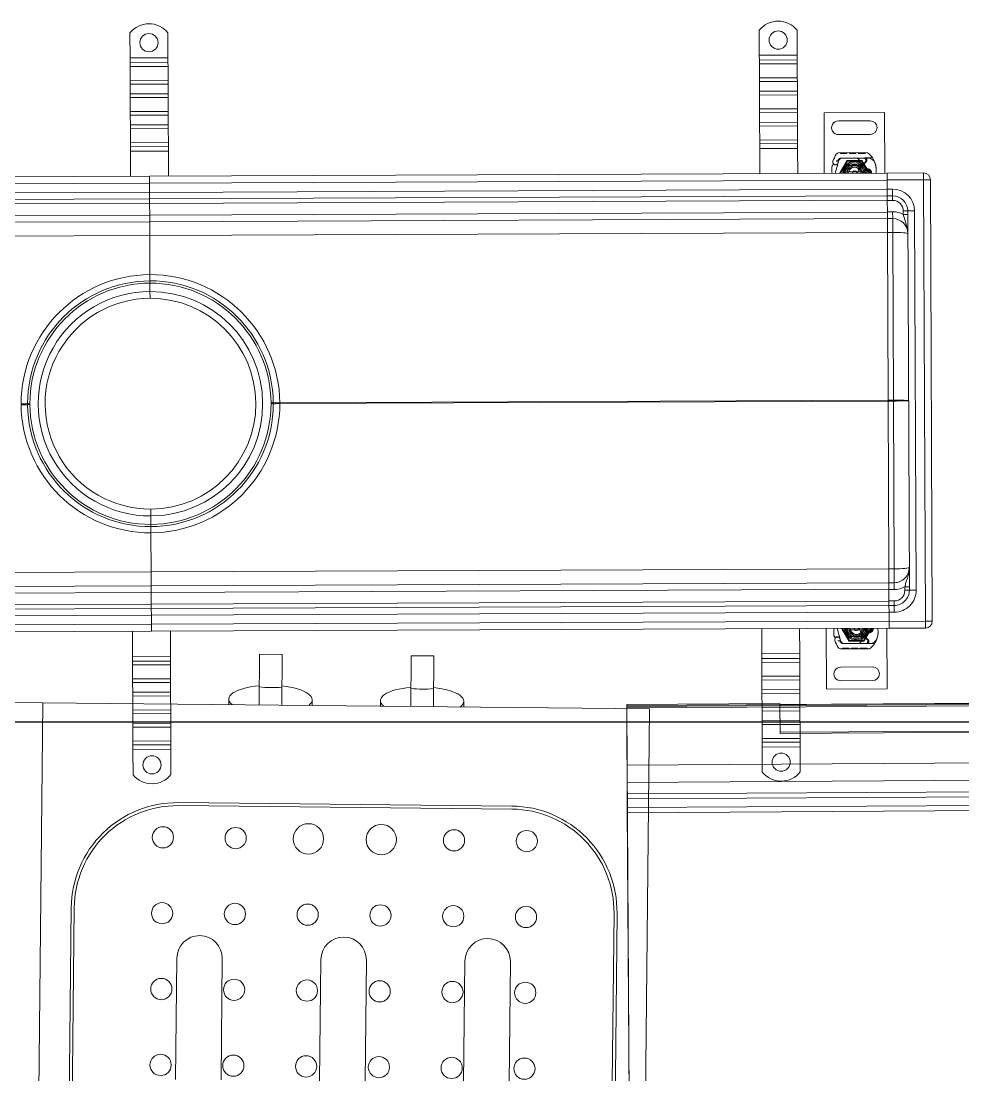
# Model space of a CAD drawing. Header units: millimetres. Extents: x -34838 to 729576, y -214038 to 121482.
# Drawn here: x 608008 to 608629, y -47524 to -46829 of the extents above; entities that cross this region are included whole.
import ezdxf

# ---------------------------------------------------------------- set-up
doc = ezdxf.new("R2010")
doc.units = ezdxf.units.MM
doc.header["$MEASUREMENT"] = 0
doc.layers.add('OBORUD-Plosk', color=1, linetype='Continuous')
for name, color, linetype, lineweight in [('Obrys', 7, 'Continuous', 18), ('S-Prof__Обладнання__Обладнання для водопостачання та каналізації', 130, 'Continuous', 5), ('облад.Ел+Сант', 20, 'Continuous', 9)]:
    doc.layers.add(name, color=color, linetype=linetype, lineweight=lineweight)

# ---------------------------------------------------------------- blocks, each defined once
blk = doc.blocks.new('0N1CP1EH')
at = {"layer": 'облад.Ел+Сант', "linetype": 'Continuous'}
for p, q in [((119443.434, 213763.53), (119443.434, 213771.53)), ((119446.434, 213763.53), (119446.434, 213771.53)), ((119452.934, 213763.53), (119452.934, 213771.53)), ((119455.934, 213763.53), (119455.934, 213771.53)), ((119462.434, 213763.53), (119462.434, 213771.53)), ((119465.434, 213763.53), (119465.434, 213771.53))]:
    blk.add_line(p, q, dxfattribs=at)
for points in [[(119474.434, 213746.784), (119474.434, 213838.784), (119434.434, 213838.784), (119434.434, 213746.784), (119474.434, 213746.784)], [(119446.684, 213746.784), (119446.684, 213746.416)], [(119448.684, 213743.438), (119450.184, 213743.438), (119450.184, 213746.784)], [(119448.684, 213743.438), (119448.684, 213746.784)], [(119452.184, 213746.784), (119452.184, 213746.416)], [(119456.684, 213746.784), (119456.684, 213746.416)], [(119460.184, 213743.438), (119458.684, 213743.438), (119458.684, 213746.784)], [(119460.184, 213743.438), (119460.184, 213746.784)], [(119462.184, 213746.784), (119462.184, 213746.416)]]:
    blk.add_lwpolyline(points, dxfattribs=at)
for points in [[(119443.434, 213827.28), (119465.434, 213827.28, -0.414214), (119472.434, 213820.28), (119472.434, 213760.28, -0.414214), (119465.434, 213753.28), (119443.434, 213753.28, -0.414214), (119436.434, 213760.28), (119436.434, 213820.28, -0.414214), (119443.434, 213827.28)], [(119465.184, 213773.28), (119472.234, 213773.28), (119472.234, 213760.28, -0.414214), (119465.434, 213753.48), (119443.434, 213753.48, -0.414214), (119436.634, 213760.28), (119436.634, 213773.28), (119443.684, 213773.28)]]:
    blk.add_lwpolyline(points, format="xyb", dxfattribs=at)
for centre, radius in [((119442.434, 213770.58), 0.7), ((119447.234, 213770.58), 0.7), ((119452.034, 213770.58), 0.7), ((119456.834, 213770.58), 0.7), ((119461.634, 213770.58), 0.7), ((119466.434, 213770.58), 0.7), ((119442.434, 213765.58), 0.7), ((119447.234, 213765.58), 0.7), ((119452.034, 213765.58), 0.7), ((119456.834, 213765.58), 0.7), ((119461.634, 213765.58), 0.7), ((119466.434, 213765.58), 0.7), ((119442.434, 213760.58), 0.7), ((119447.234, 213760.58), 0.7), ((119452.034, 213760.58), 0.7), ((119456.834, 213760.58), 0.7), ((119461.634, 213760.58), 0.7), ((119466.434, 213760.58), 0.7), ((119442.434, 213755.58), 0.7), ((119447.234, 213755.58), 0.7), ((119452.034, 213755.58), 1), ((119456.834, 213755.58), 1), ((119461.634, 213755.58), 0.7), ((119466.434, 213755.58), 0.7)]:
    blk.add_circle(centre, radius, dxfattribs=at)
for centre, radius, start, end in [((119444.934, 213763.53), 1.5, 180, 0), ((119454.434, 213763.53), 1.5, 180, 0), ((119463.934, 213763.53), 1.5, 180, 0), ((119449.434, 213738.869), 6.768, 83.63777, 96.36223), ((119459.434, 213738.869), 6.768, 83.63777, 96.36223)]:
    blk.add_arc(centre, radius, start, end, dxfattribs=at)
for start_param, end_param in [(9.018312, 10.719348), (4.988616, 6.689651)]:
    blk.add_ellipse((119449.434, 213746.416), major_axis=(2.75, 0), ratio=0.338182, start_param=start_param, end_param=end_param, dxfattribs=at)
at = {"layer": 'облад.Ел+Сант', "linetype": 'Continuous', "extrusion": (0, 0, -1)}
for start_param, end_param in [(4.988616, 6.689651), (9.018312, 10.719348)]:
    blk.add_ellipse((119459.434, 213746.416), major_axis=(-2.75, 0), ratio=0.338182, start_param=start_param, end_param=end_param, dxfattribs=at)
blk = doc.blocks.new('A$C00906D56')
at = {"layer": 'OBORUD-Plosk', "color": 0, "linetype": 'Continuous', "lineweight": 0, "extrusion": (1.77538e-18, 0.017452, 0.999848)}
for p, q in [((-157.47, 380.51), (-153.35, 1209.23)), ((-153.72, 1140.36), (-157.81, 316.51)), ((-157.47, 383.84), (-157.81, 315.6)), ((-157.47, 380.51), (-157.47, 383.84)), ((-157.47, 383.84), (622.62, 379.97)), ((622.6, 376.63), (-157.47, 380.51)), ((-157.62, 354.19), (-157.52, 374.98)), ((-157.52, 374.98), (232.53, 373.04)), ((-157.52, 374.98), (-157.52, 371.73)), ((-157.52, 371.73), (-157.8, 314.17)), ((-157.52, 371.73), (232.53, 369.79)), ((-157.8, 315.6), (-157.57, 364.36)), ((-157.57, 364.36), (-157.62, 353.61)), ((-157.57, 364.36), (232.48, 362.42)), ((-157.62, 353.2), (232.42, 351.26)), ((-59.22, 332.92), (-59.32, 314.4)), ((-59.22, 332.21), (-59.31, 314.4)), ((-59.22, 332.21), (-59.22, 332.92)), ((-59.22, 332.92), (133.85, 331.96)), ((133.85, 331.25), (-59.22, 332.21)), ((622.28, 312.64), (-157.81, 316.51)), ((-157.81, 316.51), (-157.81, 315.6)), ((-157.81, 315.6), (200.54, 313.81)), ((-157.8, 314.99), (-157.8, 315.6)), ((-157.8, 314.99), (203.28, 313.19)), ((-157.8, 314.17), (-157.8, 314.99)), ((-157.8, 314.17), (-59.32, 313.68)), ((-59.32, 313.68), (-59.32, 314.4)), ((-59.31, 314.4), (-59.32, 313.68)), ((-59.32, 314.4), (133.76, 313.44))]:
    blk.add_line(p, q, dxfattribs=at)
at = {"layer": 'OBORUD-Plosk', "color": 0, "linetype": 'Continuous', "lineweight": 0, "extrusion": (5.25214e-13, -2.57223e-15, -1)}
blk.add_ellipse((-157.62, 354.17), major_axis=(-0.005, -0.975), ratio=0.000087, start_param=-0.953808, end_param=1.586931, dxfattribs=at)
blk = doc.blocks.new('AUDIT_I_200716151807-1040')
at = {"layer": 'Obrys'}
for centre, radius, start, end in [((1647.25, -11377.4), 5, 157.94453, 163.11626), ((1656.08, -11382.35), 5.55, 87.70756, 90), ((1656.08, -11382.35), 5.05, 87.70756, 90), ((1666.67, -11374.15), 0.3, 340.06862, 24.29106), ((1668.05, -11375.64), 1, 198.73021, 231.39879), ((2573.59, -11375.64), 1, 308.60121, 341.26979), ((2574.96, -11374.15), 0.3, 155.70894, 199.93138), ((2585.55, -11382.35), 5.55, 90, 92.29244), ((2585.55, -11382.35), 5.05, 90, 92.29244), ((2594.38, -11377.4), 5, 16.88374, 22.05547), ((1646.92, -11380.6), 0.5, 90, 118.95502), ((1648.85, -11380.6), 0.5, 61.04498, 90), ((2592.78, -11380.6), 0.5, 90, 118.95502), ((2594.71, -11380.6), 0.5, 61.04498, 90), ((1647.25, -11687.3), 5, 196.88374, 202.05547), ((1646.92, -11684.1), 0.5, 241.04498, 270), ((1648.85, -11684.1), 0.5, 270, 298.95502), ((1656.08, -11682.35), 5.05, 270, 272.29244), ((1656.08, -11682.35), 5.55, 270, 272.29244), ((1666.67, -11690.54), 0.3, 335.70894, 19.93138), ((1668.05, -11689.05), 1, 128.60121, 161.26979), ((2573.59, -11689.05), 1, 18.73021, 51.39879), ((2574.96, -11690.54), 0.3, 160.06862, 204.29106), ((2585.55, -11682.35), 5.55, 267.70756, 270), ((2585.55, -11682.35), 5.05, 267.70756, 270), ((2592.78, -11684.1), 0.5, 241.04498, 270), ((2594.71, -11684.1), 0.5, 270, 298.95502), ((2594.38, -11687.3), 5, 337.94453, 343.11626)]:
    blk.add_arc(centre, radius, start, end, dxfattribs=at)
for centre, major_axis, ratio, start_param, end_param in [((1658.88, -11382.05), (-2.76, 2.81), 0.948675, 4.712185, 4.722398), ((1660.93, -11378.66), (0.68, 1.13), 0.865496, 4.64047, 5.024928), ((1631.08, -11532.35), (10, 0), 0.026147, 1.570796, 3.141593), ((1631.08, -11532.35), (-10, 0), 0.026147, 0, 1.570796), ((2035.59, -11531.69), (4.5, -0.03), 0.08689, 4.747797, 6.283185), ((2035.59, -11533), (4.5, 0.03), 0.08689, 0, 1.535389), ((2206.58, -11531.69), (-4.5, -0.03), 0.08689, 0, 1.535389), ((2206.58, -11533), (-4.5, 0.03), 0.08689, 4.747797, 6.283185), ((2611.08, -11532.35), (-10, 0), 0.026147, 3.141593, 4.712389), ((2611.08, -11532.35), (-10, 0), 0.026147, 1.570796, 3.141593), ((2580.7, -11686.03), (0.68, 1.13), 0.865496, 1.498877, 1.883336), ((2582.75, -11682.64), (-2.76, 2.81), 0.948675, 1.570592, 1.580806)]:
    blk.add_ellipse(centre, major_axis=major_axis, ratio=ratio, start_param=start_param, end_param=end_param, dxfattribs=at)
at = {"layer": 'Obrys', "extrusion": (0, 0, -1)}
for centre, major_axis, ratio, start_param, end_param in [((2580.7, -11378.66), (-0.68, 1.13), 0.865496, 4.64047, 5.024928), ((2582.75, -11382.05), (2.76, 2.81), 0.948675, 4.712185, 4.722398), ((1658.88, -11682.64), (2.76, 2.81), 0.948675, 1.570592, 1.580806), ((1660.93, -11686.03), (-0.68, 1.13), 0.865496, 1.498877, 1.883336)]:
    blk.add_ellipse(centre, major_axis=major_axis, ratio=ratio, start_param=start_param, end_param=end_param, dxfattribs=at)
blk = doc.blocks.new('Трап широкий')
for p, q in [((-11.14, 244.55), (-11.24, 228.07)), ((13.86, 244.41), (13.76, 227.93)), ((403.85, 242.25), (403.76, 225.76)), ((428.85, 242.11), (428.76, 225.63)), ((-11.32, 213.22), (-11.27, 222.41)), ((-11.25, 224.88), (-11.27, 222.41)), ((13.73, 222.27), (-11.27, 222.41)), ((-11.24, 228.07), (-11.25, 224.88)), ((13.75, 224.75), (-11.25, 224.88)), ((13.76, 227.93), (-11.24, 228.07)), ((13.75, 224.75), (13.73, 222.27)), ((13.76, 227.93), (13.75, 224.75)), ((403.74, 222.58), (403.73, 220.11)), ((403.76, 225.76), (403.74, 222.58)), ((428.74, 222.44), (403.74, 222.58)), ((428.76, 225.63), (403.76, 225.76)), ((428.74, 222.44), (428.73, 219.97)), ((428.76, 225.63), (428.74, 222.44)), ((13.68, 213.08), (13.73, 222.27)), ((403.68, 210.92), (403.73, 220.11)), ((428.73, 219.97), (403.73, 220.11)), ((428.68, 210.78), (428.73, 219.97)), ((-11.33, 210.74), (-11.37, 204.38)), ((-11.32, 213.22), (-11.33, 210.74)), ((13.67, 210.6), (-11.33, 210.74)), ((13.68, 213.08), (-11.32, 213.22)), ((13.67, 210.6), (13.63, 204.24)), ((13.68, 213.08), (13.67, 210.6)), ((403.66, 208.44), (403.63, 202.08)), ((403.68, 210.92), (403.66, 208.44)), ((428.66, 208.3), (403.66, 208.44)), ((428.68, 210.78), (403.68, 210.92)), ((428.68, 210.78), (428.66, 208.3)), ((-11.43, 192.71), (-11.38, 201.9)), ((-11.37, 204.38), (-11.38, 201.9)), ((13.62, 201.76), (-11.38, 201.9)), ((13.63, 204.24), (-11.37, 204.38)), ((13.57, 192.57), (13.62, 201.76)), ((13.63, 204.24), (13.62, 201.76)), ((403.63, 202.08), (403.61, 199.6)), ((428.63, 201.94), (403.63, 202.08)), ((428.63, 201.94), (428.61, 199.46)), ((428.66, 208.3), (428.63, 201.94)), ((403.56, 190.41), (403.61, 199.6)), ((428.61, 199.46), (403.61, 199.6)), ((428.56, 190.27), (428.61, 199.46)), ((-11.45, 190.24), (-11.48, 183.87)), ((-11.43, 192.71), (-11.45, 190.24)), ((13.55, 190.1), (-11.45, 190.24)), ((13.57, 192.57), (-11.43, 192.71)), ((13.55, 190.1), (13.52, 183.73)), ((13.57, 192.57), (13.55, 190.1)), ((403.55, 187.94), (403.51, 181.57)), ((403.56, 190.41), (403.55, 187.94)), ((428.55, 187.8), (403.55, 187.94)), ((428.56, 190.27), (403.56, 190.41)), ((428.55, 187.8), (428.51, 181.43)), ((428.56, 190.27), (428.55, 187.8)), ((-11.55, 172.21), (-11.49, 181.4)), ((-11.48, 183.87), (-11.49, 181.4)), ((13.51, 181.26), (-11.49, 181.4)), ((13.52, 183.73), (-11.48, 183.87)), ((13.45, 172.07), (13.51, 181.26)), ((13.52, 183.73), (13.51, 181.26)), ((403.51, 181.57), (403.5, 179.1)), ((428.51, 181.43), (403.51, 181.57)), ((428.51, 181.43), (428.5, 178.96)), ((445.82, 147.53), (446.05, 187.53)), ((446.05, 187.53), (486.05, 187.31)), ((476.52, 181.86), (455.52, 181.98)), ((486.05, 187.31), (485.82, 147.31)), ((403.45, 169.9), (403.5, 179.1)), ((428.5, 178.96), (403.5, 179.1)), ((428.45, 169.77), (428.5, 178.96)), ((-11.56, 169.73), (-11.58, 166.55)), ((-11.55, 172.21), (-11.56, 169.73)), ((13.44, 169.59), (-11.56, 169.73)), ((13.45, 172.07), (-11.55, 172.21)), ((13.44, 169.59), (13.42, 166.41)), ((13.45, 172.07), (13.44, 169.59)), ((403.43, 167.43), (403.42, 164.25)), ((403.45, 169.9), (403.43, 167.43)), ((428.43, 167.29), (403.43, 167.43)), ((428.45, 169.77), (403.45, 169.9)), ((428.43, 167.29), (428.42, 164.11)), ((428.45, 169.77), (428.43, 167.29)), ((455.47, 172.98), (476.47, 172.86)), ((-11.58, 166.55), (-11.67, 150.07)), ((13.42, 166.41), (-11.58, 166.55)), ((13.42, 166.41), (13.33, 149.93)), ((403.42, 164.25), (403.33, 147.77)), ((428.42, 164.11), (403.42, 164.25)), ((428.42, 164.11), (428.33, 147.63)), ((455.57, 160.97), (473.8, 160.92)), ((456.6, 160.97), (456.6, 160.47)), ((456.6, 160.97), (456.6, 160.47)), ((458.72, 160.47), (456.6, 160.47)), ((457.5, 160.97), (457.5, 160.47)), ((457.5, 160.97), (457.5, 160.47)), ((457.56, 160.97), (457.56, 160.47)), ((457.8, 160.97), (457.8, 160.47)), ((458.72, 160.97), (458.72, 160.47)), ((460.85, 160.46), (458.72, 160.47)), ((459.65, 160.96), (459.65, 160.46)), ((459.88, 160.96), (459.88, 160.46)), ((459.95, 160.96), (459.94, 160.46)), ((459.95, 160.96), (459.94, 160.46)), ((460.85, 160.96), (460.85, 160.46)), ((460.85, 160.96), (460.85, 160.46)), ((462.63, 160.95), (462.63, 160.45)), ((466.67, 160.44), (462.63, 160.45)), ((463.53, 160.95), (463.53, 160.45)), ((465.94, 160.95), (465.94, 160.45)), ((465.98, 160.95), (465.98, 160.45)), ((466.67, 160.94), (466.67, 160.44)), ((466.67, 160.44), (466.72, 160.44)), ((466.72, 160.94), (466.72, 160.44)), ((468.36, 160.94), (468.36, 160.44)), ((472.86, 160.43), (468.36, 160.44)), ((469.26, 160.94), (469.26, 160.44)), ((471.96, 160.93), (471.96, 160.43)), ((472.87, 160.93), (472.86, 160.43)), ((453.08, 147.49), (454.76, 153.63)), ((454.85, 153.87), (455, 154.32)), ((455.61, 156.07), (455, 154.32)), ((455.01, 155.8), (455.21, 156.25)), ((456.57, 147.47), (461.24, 155.46)), ((466.55, 157.44), (457.02, 157.47)), ((457.04, 157.42), (466.58, 157.37)), ((461.24, 155.46), (470.49, 155.4)), ((461.26, 152.82), (465.63, 152.97)), ((465.86, 152.97), (468.42, 152.96)), ((472.55, 157.43), (466.55, 157.44)), ((466.58, 157.37), (467.24, 157.36)), ((467.24, 157.36), (472.08, 157.33)), ((468.42, 152.96), (468.49, 152.95)), ((468.93, 152.45), (469.49, 152.95)), ((469.2, 150.48), (473.61, 154.86)), ((470.49, 155.4), (475.07, 147.37)), ((473.04, 154.99), (470.76, 152.74)), ((472.08, 157.33), (474.72, 157.32)), ((477.77, 157.41), (472.55, 157.43)), ((-485.69, 148.04), (0.81, 145.34)), ((0.83, 150), (-485.66, 152.7)), ((0.81, 145.34), (0.83, 150)), ((0.83, 150), (0.81, 145.34)), ((487.32, 147.3), (0.83, 150)), ((465.65, 152.47), (461.28, 152.32)), ((469.7, 148.4), (461.96, 148.44)), ((468.42, 152.46), (465.85, 152.47)), ((468.42, 152.46), (468.45, 152.45)), ((469.52, 152.45), (468.93, 152.45)), ((470.05, 152.45), (469.52, 152.45)), ((473.07, 149.63), (475.01, 149.62)), ((475, 149.12), (473.07, 149.13)), ((487.3, 142.8), (487.32, 147.3)), ((511.32, 147.17), (487.32, 147.3)), ((511.32, 147.17), (511.3, 142.67)), ((0.77, 139.34), (-485.72, 142.04)), ((0.75, 135), (0.77, 139.34)), ((0.77, 139.34), (0.75, 135)), ((0.81, 145.34), (0.77, 139.34)), ((0.77, 139.34), (0.81, 145.34)), ((487.27, 136.64), (0.77, 139.34)), ((0.81, 145.34), (487.3, 142.64)), ((487.27, 136.8), (487.3, 142.8)), ((487.3, 142.8), (511.3, 142.67)), ((509.69, -148.33), (511.3, 142.67)), ((515.8, 142.64), (511.3, 142.67)), ((515.8, 142.64), (514.19, -148.35)), ((-485.76, 134.8), (0.73, 132.1)), ((-485.74, 137.7), (0.75, 135)), ((0.73, 132.1), (0.69, 124.34)), ((0.69, 124.34), (0.73, 132.1)), ((0.75, 135), (0.73, 132.1)), ((0.73, 132.1), (0.75, 135)), ((0.73, 132.1), (487.23, 129.41)), ((0.75, 135), (487.24, 132.3)), ((487.24, 132.3), (487.22, 129.3)), ((487.27, 136.8), (487.24, 132.3)), ((490.74, 132.28), (487.24, 132.3)), ((487.27, 136.8), (490.77, 136.78)), ((490.74, 132.28), (490.72, 129.28)), ((490.77, 136.78), (490.74, 132.28)), ((0.69, 124.34), (-485.8, 127.04)), ((487.18, 121.8), (487.22, 129.3)), ((487.22, 129.3), (490.72, 129.28)), ((-485.83, 122.7), (0.67, 120)), ((0.67, 120), (0.61, 110.87)), ((0.61, 110.87), (0.67, 120)), ((0.67, 120), (0.69, 124.34)), ((0.69, 124.34), (0.67, 120)), ((0.67, 120), (487.16, 117.3)), ((487.18, 121.64), (0.69, 124.34)), ((487.16, 117.3), (487.18, 121.8)), ((490.68, 121.78), (487.18, 121.8)), ((490.66, 117.28), (490.68, 121.78)), ((497.69, 122.24), (497.67, 119.94)), ((500.67, 119.92), (497.67, 119.94)), ((500.69, 122.23), (497.69, 122.24)), ((499.3, -127.77), (500.69, 122.23)), ((505.19, 122.2), (500.69, 122.23)), ((505.19, 122.2), (503.8, -127.8)), ((-485.88, 113.57), (0.61, 110.87)), ((487.14, 113.65), (487.11, 108.17)), ((487.16, 117.3), (490.66, 117.28)), ((490.66, 117.28), (490.61, 108.15)), ((0.61, 110.87), (0.47, 85.11)), ((0.47, 85.11), (0.61, 110.87)), ((0.61, 110.87), (487.11, 108.17)), ((486.49, -2.44), (487.11, 108.17)), ((487.11, 108.17), (490.61, 108.15)), ((490.61, 108.15), (489.99, -2.46)), ((0.44, 79.5), (0.41, 74)), ((0.41, 74), (0.44, 79.5)), ((0.45, 81), (0.44, 79.5)), ((0.44, 79.5), (0.45, 81)), ((0.39, 69.5), (0.41, 74)), ((0.41, 74), (0.39, 69.5)), ((-79.5, 0.67), (-81, 0.68)), ((-79.5, 0.21), (-81, 0.22)), ((79.5, -0.21), (81, -0.22)), ((79.5, -0.67), (81, -0.68)), ((486.49, -2.44), (85.34, -0.21)), ((85.34, -0.73), (486.49, -2.96)), ((486.49, -2.96), (485.88, -113.57)), ((486.49, -2.96), (486.49, -2.44)), ((486.49, -2.44), (489.99, -2.46)), ((489.99, -2.98), (486.49, -2.96)), ((489.38, -113.59), (489.99, -2.98)), ((489.99, -2.46), (489.99, -2.98)), ((-0.41, -74), (-0.44, -79.5)), ((-0.44, -79.5), (-0.41, -74)), ((-0.41, -74), (-0.39, -69.5)), ((-0.39, -69.5), (-0.41, -74)), ((-0.44, -79.5), (-0.45, -81)), ((-0.45, -81), (-0.44, -79.5)), ((-0.47, -85.11), (-0.61, -110.87)), ((-0.61, -110.87), (-0.47, -85.11)), ((-0.61, -110.87), (-487.11, -108.17)), ((-0.61, -110.87), (-0.67, -120)), ((-0.67, -120), (-0.61, -110.87)), ((485.88, -113.57), (-0.61, -110.87)), ((-0.67, -120), (-487.16, -117.3)), ((485.85, -119.04), (485.88, -113.57)), ((485.88, -113.57), (489.38, -113.59)), ((489.33, -122.72), (489.38, -113.59)), ((-487.18, -121.64), (-0.69, -124.34)), ((-0.69, -124.34), (-0.73, -132.1)), ((-0.73, -132.1), (-0.69, -124.34)), ((-0.69, -124.34), (-0.67, -120)), ((-0.67, -120), (-0.69, -124.34)), ((-0.69, -124.34), (485.8, -127.04)), ((485.83, -122.7), (-0.67, -120)), ((485.83, -122.7), (485.8, -127.2)), ((485.83, -122.7), (489.33, -122.72)), ((489.33, -122.72), (489.3, -127.22)), ((-0.73, -132.1), (-487.23, -129.41)), ((485.8, -127.2), (485.76, -134.7)), ((489.3, -127.22), (485.8, -127.2)), ((496.3, -127.75), (496.31, -125.45)), ((499.3, -127.77), (496.3, -127.75)), ((499.31, -125.47), (496.31, -125.45)), ((499.3, -127.77), (503.8, -127.8)), ((-487.27, -136.64), (-0.77, -139.34)), ((-0.75, -135), (-487.24, -132.3)), ((-0.77, -139.34), (-0.75, -135)), ((-0.75, -135), (-0.77, -139.34)), ((-0.73, -132.1), (-0.75, -135)), ((-0.75, -135), (-0.73, -132.1)), ((485.74, -137.7), (-0.75, -135)), ((485.76, -134.8), (-0.73, -132.1)), ((485.74, -137.7), (485.72, -142.2)), ((485.74, -137.7), (485.76, -134.7)), ((485.74, -137.7), (489.24, -137.71)), ((485.76, -134.7), (489.26, -134.71)), ((489.24, -137.71), (489.22, -142.21)), ((489.24, -137.71), (489.26, -134.71)), ((-0.81, -145.34), (-487.3, -142.64)), ((-0.83, -150), (-0.81, -145.34)), ((-0.81, -145.34), (-0.83, -150)), ((-0.77, -139.34), (-0.81, -145.34)), ((-0.81, -145.34), (-0.77, -139.34)), ((485.69, -148.04), (-0.81, -145.34)), ((-0.77, -139.34), (485.72, -142.04)), ((485.72, -142.2), (485.69, -148.2)), ((489.22, -142.21), (485.72, -142.2)), ((-487.32, -147.3), (-0.83, -150)), ((-13.42, -166.41), (-13.33, -149.93)), ((-0.83, -150), (485.66, -152.7)), ((11.58, -166.55), (11.67, -150.07)), ((401.57, -168.71), (401.66, -152.23)), ((426.57, -168.85), (426.66, -152.37)), ((444.16, -152.47), (443.94, -192.46)), ((451.42, -152.51), (453.03, -158.66)), ((454.91, -152.52), (459.49, -160.56)), ((468.74, -160.61), (473.41, -152.63)), ((483.94, -192.69), (484.16, -152.69)), ((485.66, -152.7), (485.69, -148.2)), ((485.66, -152.7), (509.66, -152.83)), ((509.69, -148.33), (485.69, -148.2)), ((509.69, -148.33), (509.66, -152.83)), ((509.69, -148.33), (514.19, -148.35)), ((453.11, -158.9), (453.26, -159.36)), ((453.85, -161.11), (453.26, -159.36)), ((459.54, -157.92), (463.91, -158.12)), ((463.93, -157.62), (459.56, -157.42)), ((468.03, -153.6), (460.28, -153.55)), ((466.7, -157.64), (464.13, -157.63)), ((464.13, -158.13), (466.7, -158.14)), ((466.7, -157.64), (466.73, -157.64)), ((466.7, -158.14), (466.76, -158.14)), ((467.8, -157.65), (467.21, -157.64)), ((467.21, -157.64), (467.77, -158.14)), ((467.5, -155.68), (471.86, -160.11)), ((468.34, -157.65), (467.8, -157.65)), ((471.29, -160.22), (469.04, -157.95)), ((473.32, -154.38), (471.38, -154.37)), ((471.38, -154.87), (473.32, -154.88)), ((-13.44, -169.59), (-13.42, -166.41)), ((-13.42, -166.41), (11.58, -166.55)), ((11.56, -169.73), (11.58, -166.55)), ((453.25, -160.84), (453.45, -161.29)), ((453.76, -166.02), (471.98, -166.17)), ((454.78, -166.02), (454.79, -165.52)), ((454.78, -166.02), (454.79, -165.52)), ((456.92, -165.54), (454.79, -165.52)), ((464.78, -162.61), (455.24, -162.53)), ((455.27, -162.48), (464.81, -162.53)), ((455.69, -166.03), (455.69, -165.53)), ((455.69, -166.03), (455.69, -165.53)), ((455.75, -166.03), (455.76, -165.53)), ((455.99, -166.03), (455.99, -165.53)), ((456.91, -166.04), (456.92, -165.54)), ((459.04, -165.56), (456.92, -165.54)), ((457.83, -166.05), (457.84, -165.55)), ((458.07, -166.05), (458.07, -165.55)), ((458.13, -166.05), (458.14, -165.55)), ((458.13, -166.05), (458.14, -165.55)), ((459.04, -166.06), (459.04, -165.56)), ((459.04, -166.06), (459.04, -165.56)), ((459.49, -160.56), (468.74, -160.61)), ((464.86, -165.61), (460.82, -165.58)), ((460.82, -166.08), (460.82, -165.58)), ((461.72, -166.08), (461.73, -165.58)), ((464.13, -166.1), (464.13, -165.6)), ((464.17, -166.1), (464.17, -165.6)), ((470.78, -162.66), (464.78, -162.61)), ((464.81, -162.53), (465.47, -162.53)), ((464.85, -166.11), (464.86, -165.61)), ((464.86, -165.61), (464.91, -165.61)), ((464.91, -166.11), (464.91, -165.61)), ((465.47, -162.53), (470.31, -162.56)), ((471.06, -165.66), (466.55, -165.62)), ((466.55, -166.12), (466.55, -165.62)), ((467.45, -166.13), (467.46, -165.63)), ((470.15, -166.15), (470.15, -165.65)), ((470.31, -162.56), (472.94, -162.57)), ((475.99, -162.7), (470.78, -162.66)), ((471.05, -166.16), (471.06, -165.66)), ((-13.45, -172.07), (-13.51, -181.26)), ((-13.45, -172.07), (-13.44, -169.59)), ((-13.45, -172.07), (11.55, -172.21)), ((-13.44, -169.59), (11.56, -169.73)), ((11.55, -172.21), (11.49, -181.4)), ((11.55, -172.21), (11.56, -169.73)), ((401.54, -174.37), (401.55, -171.89)), ((401.55, -171.89), (401.57, -168.71)), ((401.55, -171.89), (426.55, -172.03)), ((401.57, -168.71), (426.57, -168.85)), ((426.54, -174.51), (426.55, -172.03)), ((426.55, -172.03), (426.57, -168.85)), ((401.54, -174.37), (401.49, -183.56)), ((401.54, -174.37), (426.54, -174.51)), ((426.54, -174.51), (426.49, -183.7)), ((453.52, -178.02), (474.52, -178.13)), ((-13.55, -190.1), (-13.52, -183.73)), ((-13.52, -183.73), (-13.51, -181.26)), ((-13.52, -183.73), (11.48, -183.87)), ((-13.51, -181.26), (11.49, -181.4)), ((11.45, -190.24), (11.48, -183.87)), ((11.48, -183.87), (11.49, -181.4)), ((401.44, -192.4), (401.47, -186.03)), ((401.47, -186.03), (401.49, -183.56)), ((401.47, -186.03), (426.47, -186.17)), ((401.49, -183.56), (426.49, -183.7)), ((426.44, -192.54), (426.47, -186.17)), ((426.47, -186.17), (426.49, -183.7)), ((474.47, -187.13), (453.47, -187.02)), ((-13.57, -192.57), (-13.62, -201.76)), ((-13.57, -192.57), (-13.55, -190.1)), ((-13.57, -192.57), (11.43, -192.71)), ((-13.55, -190.1), (11.45, -190.24)), ((11.43, -192.71), (11.38, -201.9)), ((11.43, -192.71), (11.45, -190.24)), ((401.43, -194.87), (401.44, -192.4)), ((401.44, -192.4), (426.44, -192.54)), ((426.43, -195.01), (426.44, -192.54)), ((443.94, -192.46), (483.94, -192.69)), ((401.43, -194.87), (401.37, -204.07)), ((401.43, -194.87), (426.43, -195.01)), ((426.43, -195.01), (426.37, -204.2)), ((-13.67, -210.6), (-13.63, -204.24)), ((-13.63, -204.24), (-13.62, -201.76)), ((-13.63, -204.24), (11.37, -204.38)), ((-13.62, -201.76), (11.38, -201.9)), ((11.33, -210.74), (11.37, -204.38)), ((11.37, -204.38), (11.38, -201.9)), ((401.33, -212.9), (401.36, -206.54)), ((401.36, -206.54), (401.37, -204.07)), ((401.36, -206.54), (426.36, -206.68)), ((401.37, -204.07), (426.37, -204.2)), ((426.33, -213.04), (426.36, -206.68)), ((426.36, -206.68), (426.37, -204.2)), ((-13.68, -213.08), (-13.73, -222.27)), ((-13.68, -213.08), (-13.67, -210.6)), ((-13.68, -213.08), (11.32, -213.22)), ((-13.67, -210.6), (11.33, -210.74)), ((11.32, -213.22), (11.27, -222.41)), ((11.32, -213.22), (11.33, -210.74)), ((401.31, -215.38), (401.33, -212.9)), ((401.33, -212.9), (426.33, -213.04)), ((426.31, -215.52), (426.33, -213.04)), ((-13.75, -224.75), (-13.73, -222.27)), ((-13.73, -222.27), (11.27, -222.41)), ((401.31, -215.38), (401.26, -224.57)), ((401.31, -215.38), (426.31, -215.52)), ((426.31, -215.52), (426.26, -224.71)), ((-13.86, -244.41), (-13.76, -227.93)), ((-13.76, -227.93), (-13.75, -224.75)), ((-13.76, -227.93), (11.24, -228.07)), ((-13.75, -224.75), (11.25, -224.88)), ((11.14, -244.55), (11.24, -228.07)), ((11.24, -228.07), (11.25, -224.88)), ((11.25, -224.88), (11.27, -222.41)), ((401.23, -230.23), (401.25, -227.05)), ((401.25, -227.05), (401.26, -224.57)), ((401.25, -227.05), (426.25, -227.18)), ((401.26, -224.57), (426.26, -224.71)), ((426.23, -230.37), (426.25, -227.18)), ((426.25, -227.18), (426.26, -224.71)), ((401.14, -246.72), (401.23, -230.23)), ((401.23, -230.23), (426.23, -230.37)), ((426.14, -246.85), (426.23, -230.37))]:
    blk.add_line(p, q)
for centre, major_axis, ratio, start_param, end_param in [((1.3, 234.5), (11.33, -11.3), 1, 1.452358, 3.24569), ((1.32, 238), (4.25, -4.24), 1, 3.919820396809793, 10.20300570398938), ((416.29, 232.2), (11.3, 11.33), 1, -0.118438, 1.674894), ((416.31, 235.7), (4.25, -4.24), 1, 3.919820396809793, 10.20300570398938), ((455.49, 177.48), (3.19, -3.18), 1, 2.349024, 5.490617), ((476.49, 177.36), (3.19, -3.18), 1, 5.490617, 8.632209), ((474.02, 147.37), (16.86, -16.8), 1, 3.364274, 3.578007), ((455.57, 158.97), (1.42, -1.41), 1, 2.351862, 3.364274), ((473.79, 158.92), (1.41, 1.42), 1, 0.082065, 0.781066), ((466.05, 149.76), (9.92, -9.88), 1, 1.105193, 1.652861), ((452, 152.3), (0.708, -0.706), 1, 1.894335, 3.818069), ((453.29, 154.88), (1.24, -1.24), 1, 3.578007, 7.543057), ((453.31, 154.94), (1.38, -1.38), 1, 5.035928, 6.164335), ((474.02, 147.37), (14.75, 14.8), 0.999986, 1.915245, 1.94575), ((453.22, 154.94), (1.34, 1.34), 1, -1.119472, -0.444701), ((457.01, 155.37), (1.49, -1.48), 1, 2.351862, 3.486046), ((457.03, 155.42), (1.41, 1.42), 1, 0.778228, 1.925065), ((457.5, 155.42), (1.42, -1.41), 1, 2.349024, 3.592917), ((465.82, 147.42), (5.52, -5.51), 1, 0.778228, 3.91982), ((465.82, 147.42), (5.42, -5.4), 1, 0.778228, 3.91982), ((465.82, 147.42), (4.91, -4.9), 1, 0.778228, 3.91982), ((465.82, 147.42), (4.24, 4.25), 1, -0.792569, 2.349024), ((466.54, 154.44), (2.12, 2.12), 1, -0.625573, 0.781066), ((466.56, 154.47), (2.05, -2.05), 1, 0.942386, 2.349024), ((461.61, 153.64), (5.67, -5.65), 1, 0.251059, 0.945224), ((461.63, 153.68), (5.58, 5.6), 1, -0.879565, -0.62841), ((472.07, 155.96), (0.972, -0.969), 1, 6.276395, 8.632209), ((472.55, 155.93), (1.06, -1.06), 1, 6.279233, 8.635047), ((474.69, 152.32), (3.53, 3.54), 1, -0.407628, 0.778228), ((465.1, 149.44), (10.59, 10.62), 1, -0.817806, -0.465603), ((472.88, 150.05), (15.58, -15.53), 1, 3.818069, 4.04133), ((461.31, 151.32), (1.06, 1.06), 1, 0.818238, 2.616049), ((461.31, 151.32), (0.708, -0.706), 1, 2.389035, 4.187368), ((465.82, 147.42), (3.53, 3.54), 1, -0.792569, 2.349024), ((465.82, 147.42), (3.54, -3.53), 1, 3.718463, 3.91982), ((465.82, 147.42), (3.54, -3.53), 1, 0.979586, 3.718463), ((465.82, 147.42), (2.96, 2.97), 1, -0.792569, 2.349024), ((465.82, 147.42), (2.82, 2.83), 1, -0.539888, 2.096344), ((465.82, 147.42), (1.06, 1.06), 1, -0.792569, 2.349024), ((465.82, 147.42), (0.992, -0.988), 1, 0.778228, 3.91982), ((465.82, 147.42), (3.57, 3.58), 1, 0.047715, 0.778228), ((472.38, 147.29), (3.19, -3.18), 1, 3.392651, 3.89959), ((472.38, 147.29), (3.19, -3.18), 0.999998, 3.13764, 3.392652), ((465.82, 147.42), (3.58, -3.57), 1, 0.778228, 1.618511), ((470.06, 153.45), (0.706, 0.708), 1, 3.91982, 4.705598), ((465.82, 147.42), (3.53, 3.54), 1, -0.792569, -0.591211), ((474.02, 147.37), (2.12, 2.12), 1, -0.792569, 2.349024), ((474.02, 147.37), (1.76, 1.77), 1, -0.792569, 2.349024), ((474.02, 147.37), (1.42, -1.41), 1, 2.854385, 3.91982), ((474.02, 147.37), (1.42, -1.41), 1, 0.778228, 1.843663), ((474.09, 149.17), (4.24, 4.25), 1, -1.096077, -0.817806), ((511.3, 142.67), (3.19, -3.18), 1, 0.778228, 2.349024), ((490.69, 122.28), (7.06, 7.08), 1, -0.792569, 0.778228), ((490.69, 122.28), (10.24, 10.27), 1, -0.792569, 0.778228), ((490.69, 122.28), (4.96, -4.94), 1, 0.778228, 2.349024), ((490.6, 107.28), (10.24, 10.27), 1, 0.274426, 0.778228), ((490.6, 107.28), (7.06, 7.08), 1, -0.792569, 0.778228), ((490.6, 107.28), (10, -0.06), 0.087156, 0, 1.570796), ((0.15, -0.39), (60.56, -60.36), 1, 2.350852, 3.91218), ((-0.16, -0.39), (60.56, -60.36), 1, 0.785868, 2.347196), ((0, 0), (57.37, -57.18), 1, 2.349024, 3.91218), ((0, 0), (56.31, -56.12), 1, 2.349024, 3.916933), ((0, 0), (56.31, -56.12), 1, 0.781115, 2.349024), ((0, 0), (57.37, -57.18), 1, 0.785868, 2.349024), ((0, 0), (52.41, -52.24), 1, 2.349024, 5.490617), ((0, 0), (49.22, -49.06), 1, 2.349024, 5.490617), ((0, 0), (52.41, -52.24), 1, 5.490617, 8.632209), ((0, 0), (49.22, -49.06), 1, 5.490617, 8.632209), ((0.16, 0.39), (60.56, -60.36), 1, 3.927461, 5.488789), ((0, 0), (56.31, -56.12), 1, 3.922708, 5.490617), ((0, 0), (57.37, -57.18), 1, 3.927461, 5.490617), ((-0.15, 0.39), (60.56, -60.36), 1, 5.492445, 7.053772), ((0, 0), (57.37, -57.18), 1, 5.490617, 7.053772), ((0, 0), (56.31, -56.12), 1, 5.490617, 7.058525), ((489.38, -112.72), (7.08, -7.06), 1, 5.490617, 7.061413), ((489.38, -112.72), (10, -0.06), 0.087156, -1.570796, 0), ((489.3, -127.72), (10.27, -10.24), 1, 5.490617, 7.061413), ((489.3, -127.72), (7.08, -7.06), 1, 5.490617, 7.061413), ((489.3, -127.72), (4.94, 4.96), 1, 3.91982, 5.490617), ((489.38, -112.72), (10.27, -10.24), 1, 5.490617, 5.994419), ((471.19, -155.28), (15.53, 15.58), 1, 2.227514, 2.450775), ((464.16, -152.58), (5.52, -5.51), 1, 3.91982, 7.061413), ((464.16, -152.58), (5.42, -5.4), 1, 3.91982, 7.061413), ((464.16, -152.58), (4.91, -4.9), 1, 3.91982, 7.061413), ((464.16, -152.58), (4.25, -4.24), 1, 3.91982, 7.061413), ((464.16, -152.58), (3.54, -3.53), 1, 3.91982, 7.061413), ((464.16, -152.58), (3.54, -3.53), 1, 3.91982, 4.121178), ((464.16, -152.58), (2.96, 2.97), 1, 2.349024, 5.490617), ((464.16, -152.58), (1.06, -1.06), 1, 3.91982, 7.061413), ((464.16, -152.58), (0.988, 0.992), 1, 2.349024, 5.490617), ((470.71, -152.52), (3.19, -3.18), 1, 3.940051, 4.44699), ((464.16, -152.58), (3.57, 3.58), 1, 4.650334, 5.490617), ((464.16, -152.58), (3.54, -3.53), 1, 0.57687, 0.778228), ((472.36, -152.62), (2.12, -2.12), 1, 3.91982, 7.061413), ((472.36, -152.62), (1.77, -1.76), 1, 3.91982, 7.061413), ((472.36, -152.62), (1.41, 1.42), 1, 2.349024, 3.41446), ((472.36, -152.62), (1.41, 1.42), 1, 4.425181, 5.490617), ((472.41, -154.41), (4.25, -4.24), 1, 0.803465, 1.081736), ((509.69, -148.33), (3.19, -3.18), 1, 5.490617, 7.061413), ((450.29, -157.3), (0.706, 0.708), 1, 2.450775, 4.374509), ((451.55, -159.9), (1.24, 1.24), 1, -1.274213, 2.690837), ((451.57, -159.96), (1.38, -1.38), 1, 1.675306, 2.803713), ((451.47, -159.95), (1.34, 1.34), 1, -1.140437, -0.465665), ((459.6, -156.42), (1.06, -1.06), 1, 3.652796, 5.450606), ((459.6, -156.42), (0.708, -0.706), 1, 3.652273, 5.450606), ((464.16, -152.58), (3.54, -3.53), 1, 4.121178, 6.860055), ((464.16, -152.58), (2.83, -2.82), 1, 4.172501, 6.808733), ((464.16, -152.58), (3.58, -3.57), 1, 5.490617, 6.22113), ((459.88, -158.75), (5.65, 5.67), 1, -0.959565, -0.265399), ((470.71, -152.52), (3.18, 3.19), 1, 2.876193, 3.131205), ((459.89, -158.79), (5.6, -5.58), 1, 0.61407, 0.865224), ((468.33, -158.65), (0.708, -0.706), 1, 1.563246, 2.349024), ((472.97, -157.57), (3.54, -3.53), 1, 5.490617, 6.676473), ((464.36, -154.92), (9.88, 9.92), 1, 4.615984, 5.163652), ((463.41, -154.59), (10.62, -10.59), 1, 0.451263, 0.803465), ((472.36, -152.62), (16.8, 16.86), 1, 2.690837, 2.90457), ((453.78, -164.02), (1.41, 1.42), 1, 2.90457, 3.916982), ((472.36, -152.62), (14.75, 14.8), 0.99998, 2.752286, 2.782792), ((455.26, -160.43), (1.48, 1.49), 1, 2.782799, 3.916982), ((455.28, -160.48), (1.41, 1.42), 1, 2.772983, 3.91982), ((455.75, -160.48), (1.42, -1.41), 1, 4.246724, 5.490617), ((464.8, -159.61), (2.12, -2.12), 1, 5.487779, 6.894417), ((464.82, -159.63), (2.05, -2.05), 1, 5.490617, 6.897255), ((470.31, -161.19), (0.969, 0.972), 1, 3.919821, 6.275635), ((470.79, -161.16), (1.06, -1.06), 1, 5.487779, 7.843594), ((472, -164.17), (1.41, 1.42), 1, 3.916982, 4.615984), ((453.5, -182.52), (3.19, -3.18), 1, 2.349024, 5.490617), ((474.49, -182.63), (3.19, -3.18), 1, 5.490617, 8.632209), ((-1.32, -238), (4.25, -4.24), 1, 3.919820396809793, 10.20300570398938), ((413.67, -240.3), (4.25, -4.24), 1, 3.919820396809793, 10.20300570398938), ((-1.3, -234.5), (11.3, 11.33), 1, 3.023154, 4.816486), ((413.69, -236.8), (11.33, -11.3), 1, 4.593951, 6.387283)]:
    blk.add_ellipse(centre, major_axis=major_axis, ratio=ratio, start_param=start_param, end_param=end_param)
for points, knots in [([(452.45, 153.19), (452.55, 153.14), (452.65, 153.1), (452.96, 153.01), (453.17, 152.99), (453.51, 152.99), (453.66, 153.02), (453.91, 153.08), (454, 153.11), (454.26, 153.23), (454.4, 153.32), (454.52, 153.41)], [-1.7533506, -1.7533506, -1.7533506, -1.7533506, -1.6908696, -1.6908696, -1.5574964, -1.5574964, -1.4465152, -1.4465152, -1.3614211, -1.3614211, -1.2086509, -1.2086509, -1.2086509, -1.2086509]), ([(453.69, 155.51), (453.69, 155.51), (453.7, 155.51), (453.79, 155.54), (453.88, 155.57), (454.07, 155.61), (454.17, 155.62), (454.38, 155.65), (454.49, 155.66), (454.66, 155.67), (454.73, 155.68), (454.82, 155.68), (454.85, 155.68), (454.85, 155.68)], [-0.0004584, -0.0004584, -0.0004584, -0.0004584, 0, 0, 0.0291314, 0.0291314, 0.0589228, 0.0589228, 0.0992017, 0.0992017, 0.136201, 0.136201, 0.171809, 0.171809, 0.171809, 0.171809]), ([(454.77, 153.64), (454.77, 153.64), (454.77, 153.64), (454.78, 153.69), (454.8, 153.73), (454.81, 153.77)], [-0.08491287, -0.08491287, -0.08491287, -0.08491287, -0.08476972, -0.08476972, 0, 0, 0, 0]), ([(468.49, 152.95), (468.6, 152.95), (468.72, 152.95), (468.88, 152.95), (469.01, 152.95), (469.12, 152.95), (469.26, 152.95), (469.36, 152.95), (469.43, 152.95), (469.48, 152.95), (469.49, 152.95), (469.49, 152.95)], [-0.7393749, -0.7393749, -0.7393749, -0.7393749, -0.7082852, -0.7082852, -0.6895882, -0.6708911, -0.6708911, -0.6337981, -0.6337981, -0.6153592, -0.5969202, -0.5969202, -0.5969202, -0.5969202]), ([(479.48, 153.75), (479.62, 153.29), (479.73, 152.81), (479.82, 152.36), (479.91, 151.9), (479.98, 151.46), (480.02, 151.02), (480.05, 150.8), (480.06, 150.57), (480.08, 150.35), (480.1, 149.89), (480.11, 149.43), (480.09, 148.96)], [0.7738005, 0.7738005, 0.7738005, 0.7738005, 0.907672, 0.907672, 0.907672, 1.0415435, 1.0415435, 1.0415435, 1.1084793, 1.1084793, 1.1084793, 1.2423508, 1.2423508, 1.2423508, 1.2423508]), ([(451.01, 152.4), (451.01, 152.4), (451.01, 152.4), (451.03, 152.56), (451.14, 152.7), (451.37, 152.79)], [-0.05151133, -0.05151133, -0.05151133, -0.05151133, -0.05126221, -0.05126221, -0.00001736, -0.00001736, -0.00001736, -0.00001736]), ([(458.03, 147.46), (458.03, 148.06), (458.13, 148.65), (458.33, 149.21), (458.68, 150.19), (459.32, 151.06), (460.15, 151.68)], [95.8185759, 95.8185759, 95.8185759, 95.8185759, 96.1545619, 96.1545619, 96.1545619, 96.7427307, 96.7427307, 96.7427307, 96.7427307]), ([(458.56, 147.46), (458.61, 147.99), (458.75, 148.5), (458.97, 148.98), (459.23, 149.55), (459.6, 150.06), (460.07, 150.47)], [0.5953414, 0.5953414, 0.5953414, 0.5953414, 0.7545984, 0.7545984, 0.7545984, 0.9423626, 0.9423626, 0.9423626, 0.9423626]), ([(460.07, 150.47), (460.07, 150.49), (460.07, 150.51), (460.05, 150.73), (460.06, 150.94), (460.16, 151.34), (460.24, 151.52), (460.37, 151.71), (460.4, 151.75), (460.42, 151.78)], [0, 0, 0, 0, 0.0055623, 0.0055623, 0.0740936, 0.0740936, 0.1354374, 0.1354374, 0.1481916, 0.1481916, 0.1481916, 0.1481916]), ([(460.38, 150.36), (460.33, 150.38), (460.28, 150.39), (460.17, 150.43), (460.12, 150.45), (460.07, 150.47)], [0.00004811, 0.00004811, 0.00004811, 0.00004811, 0.0187128, 0.0187128, 0.03730006, 0.03730006, 0.03730006, 0.03730006]), ([(460.52, 151.93), (460.46, 151.89), (460.4, 151.85), (460.27, 151.77), (460.21, 151.73), (460.15, 151.68)], [-0.04454091, -0.04454091, -0.04454091, -0.04454091, -0.02228535, -0.02228535, -0.00002713, -0.00002713, -0.00002713, -0.00002713]), ([(460.34, 151.06), (460.33, 150.95), (460.33, 150.84), (460.35, 150.61), (460.38, 150.5), (460.41, 150.39)], [0, 0, 0, 0, 0.03525254, 0.03525254, 0.07338193, 0.07338193, 0.07338193, 0.07338193]), ([(460.49, 150.47), (460.47, 150.56), (460.45, 150.66), (460.4, 150.86), (460.37, 150.95), (460.35, 151.05)], [0.00007426, 0.00007426, 0.00007426, 0.00007426, 0.03418726, 0.03418726, 0.06833615, 0.06833615, 0.06833615, 0.06833615]), ([(468.93, 152.45), (468.93, 152.45), (468.92, 152.45), (468.9, 152.45), (468.87, 152.45), (468.83, 152.45), (468.76, 152.45), (468.71, 152.45), (468.65, 152.45), (468.57, 152.45), (468.51, 152.45), (468.45, 152.45)], [0.5969202, 0.5969202, 0.5969202, 0.5969202, 0.6153592, 0.6337981, 0.6337981, 0.6708911, 0.6708911, 0.6895882, 0.7082852, 0.7082852, 0.7393749, 0.7393749, 0.7393749, 0.7393749]), ([(497.67, 119.94), (497.88, 119.06), (498.14, 118.12), (498.72, 116.23), (499.04, 115.26), (499.37, 114.23), (499.69, 113.19), (500.01, 112.09), (500.36, 110.32), (500.45, 109.71), (500.54, 108.79), (500.57, 108.48), (500.6, 107.85), (500.6, 107.54), (500.6, 107.23)], [0, 0, 0, 0, 0.382561, 0.382561, 0.756879, 0.756879, 0.756879, 1.135319, 1.135319, 1.324539, 1.324539, 1.419149, 1.419149, 1.513759, 1.513759, 1.513759, 1.513759]), ([(487.14, 113.08), (487.15, 113.66), (487.15, 114.19), (487.16, 115.55), (487.16, 116.23), (487.16, 117.1), (487.16, 117.3), (487.16, 117.3)], [0.3625114, 0.3625114, 0.3625114, 0.3625114, 0.5, 0.5, 0.75, 0.75, 1, 1, 1, 1]), ([(0.47, 85.11), (0.47, 84.52), (0.47, 83.96), (0.46, 82.91), (0.46, 82.45), (0.45, 81.73), (0.45, 81.46), (0.45, 81.09), (0.45, 81.04), (0.45, 81)], [0, 0, 0, 0, 0.175693, 0.175693, 0.3514529, 0.3514529, 0.5105786, 0.5105786, 0.6697314, 0.6697314, 0.6697314, 0.6697314]), ([(0.45, 81), (0.45, 81.04), (0.45, 81.11), (0.45, 81.56), (0.45, 81.89), (0.46, 82.67), (0.46, 83.11), (0.47, 84.06), (0.47, 84.58), (0.47, 85.11)], [0, 0, 0, 0, 0.1760049, 0.1760049, 0.3519449, 0.3519449, 0.5108582, 0.5108582, 0.6697471, 0.6697471, 0.6697471, 0.6697471]), ([(-81, 0.68), (-81, 0.61), (-81, 0.53), (-81, 0.37), (-81, 0.29), (-81, 0.22)], [0, 0, 0, 0, 0.02295698, 0.02295698, 0.04591397, 0.04591397, 0.04591397, 0.04591397]), ([(-79.5, 0.21), (-79.5, 0.29), (-79.5, 0.36), (-79.5, 0.52), (-79.5, 0.59), (-79.5, 0.67)], [-0.04591397, -0.04591397, -0.04591397, -0.04591397, -0.02295698, -0.02295698, 0, 0, 0, 0]), ([(79.5, -0.21), (79.5, -0.29), (79.5, -0.36), (79.5, -0.52), (79.5, -0.59), (79.5, -0.67)], [-0.04591397, -0.04591397, -0.04591397, -0.04591397, -0.02295698, -0.02295698, 0, 0, 0, 0]), ([(81, -0.68), (81, -0.61), (81, -0.53), (81, -0.37), (81, -0.29), (81, -0.22)], [0, 0, 0, 0, 0.02295698, 0.02295698, 0.04591397, 0.04591397, 0.04591397, 0.04591397]), ([(85.34, -0.73), (85.34, -0.65), (85.34, -0.56), (85.34, -0.39), (85.34, -0.3), (85.34, -0.21)], [-0.1306547, -0.1306547, -0.1306547, -0.1306547, -0.0653274, -0.0653274, 0, 0, 0, 0]), ([(-0.45, -81), (-0.45, -81.04), (-0.45, -81.11), (-0.45, -81.56), (-0.45, -81.89), (-0.46, -82.67), (-0.46, -83.11), (-0.47, -84.06), (-0.47, -84.58), (-0.47, -85.11)], [0, 0, 0, 0, 0.1760049, 0.1760049, 0.3519449, 0.3519449, 0.5108582, 0.5108582, 0.6697471, 0.6697471, 0.6697471, 0.6697471]), ([(-0.47, -85.11), (-0.47, -84.52), (-0.47, -83.96), (-0.46, -82.91), (-0.46, -82.45), (-0.45, -81.73), (-0.45, -81.46), (-0.45, -81.09), (-0.45, -81.04), (-0.45, -81)], [0, 0, 0, 0, 0.175693, 0.175693, 0.3514529, 0.3514529, 0.5105786, 0.5105786, 0.6697314, 0.6697314, 0.6697314, 0.6697314]), ([(496.31, -125.45), (496.53, -124.57), (496.8, -123.64), (497.4, -121.76), (497.74, -120.79), (498.07, -119.76), (498.4, -118.72), (498.73, -117.63), (499.1, -115.86), (499.2, -115.26), (499.31, -114.33), (499.33, -114.02), (499.37, -113.4), (499.38, -113.08), (499.38, -112.77)], [0, 0, 0, 0, 0.382561, 0.382561, 0.756879, 0.756879, 0.756879, 1.135319, 1.135319, 1.324539, 1.324539, 1.419149, 1.419149, 1.513759, 1.513759, 1.513759, 1.513759]), ([(485.83, -122.7), (485.83, -122.7), (485.83, -122.5), (485.84, -121.62), (485.84, -120.94), (485.85, -119.59), (485.86, -119.05), (485.86, -118.48)], [0, 0, 0, 0, 0.25, 0.25, 0.5, 0.5, 0.6374743, 0.6374743, 0.6374743, 0.6374743]), ([(456.36, -152.53), (456.36, -153.13), (456.46, -153.72), (456.65, -154.28), (456.98, -155.26), (457.62, -156.14), (458.44, -156.77)], [95.8185759, 95.8185759, 95.8185759, 95.8185759, 96.1545619, 96.1545619, 96.1545619, 96.7427307, 96.7427307, 96.7427307, 96.7427307]), ([(456.9, -152.54), (456.94, -153.06), (457.07, -153.58), (457.29, -154.06), (457.54, -154.63), (457.91, -155.14), (458.37, -155.56)], [0.5953414, 0.5953414, 0.5953414, 0.5953414, 0.7545984, 0.7545984, 0.7545984, 0.9423626, 0.9423626, 0.9423626, 0.9423626]), ([(449.29, -157.39), (449.29, -157.4), (449.29, -157.4), (449.31, -157.55), (449.42, -157.69), (449.65, -157.78)], [-0.05151133, -0.05151133, -0.05151133, -0.05151133, -0.05126221, -0.05126221, -0.00001736, -0.00001736, -0.00001736, -0.00001736]), ([(450.72, -158.2), (450.82, -158.15), (450.92, -158.11), (451.23, -158.02), (451.44, -158), (451.79, -158.01), (451.94, -158.04), (452.18, -158.1), (452.28, -158.14), (452.53, -158.26), (452.67, -158.35), (452.79, -158.44)], [-1.7533506, -1.7533506, -1.7533506, -1.7533506, -1.6908696, -1.6908696, -1.5574964, -1.5574964, -1.4465152, -1.4465152, -1.3614211, -1.3614211, -1.2086509, -1.2086509, -1.2086509, -1.2086509]), ([(453.04, -158.68), (453.04, -158.68), (453.04, -158.68), (453.05, -158.72), (453.07, -158.76), (453.08, -158.81)], [-0.08491287, -0.08491287, -0.08491287, -0.08491287, -0.08476972, -0.08476972, 0, 0, 0, 0]), ([(458.37, -155.57), (458.37, -155.58), (458.37, -155.6), (458.35, -155.82), (458.36, -156.04), (458.46, -156.43), (458.53, -156.61), (458.66, -156.81), (458.69, -156.84), (458.71, -156.88)], [0, 0, 0, 0, 0.0055623, 0.0055623, 0.0740936, 0.0740936, 0.1354374, 0.1354374, 0.1481916, 0.1481916, 0.1481916, 0.1481916]), ([(458.69, -155.46), (458.63, -155.47), (458.58, -155.49), (458.47, -155.52), (458.42, -155.54), (458.37, -155.57)], [0.00004811, 0.00004811, 0.00004811, 0.00004811, 0.0187128, 0.0187128, 0.03730006, 0.03730006, 0.03730006, 0.03730006]), ([(458.81, -157.03), (458.75, -156.99), (458.68, -156.95), (458.56, -156.86), (458.5, -156.82), (458.44, -156.77)], [-0.04454091, -0.04454091, -0.04454091, -0.04454091, -0.02228535, -0.02228535, -0.00002713, -0.00002713, -0.00002713, -0.00002713]), ([(458.64, -156.15), (458.63, -156.04), (458.63, -155.93), (458.66, -155.71), (458.68, -155.59), (458.72, -155.49)], [0, 0, 0, 0, 0.03525254, 0.03525254, 0.07338193, 0.07338193, 0.07338193, 0.07338193]), ([(458.8, -155.56), (458.77, -155.66), (458.75, -155.76), (458.7, -155.95), (458.67, -156.05), (458.64, -156.15)], [0.00007426, 0.00007426, 0.00007426, 0.00007426, 0.03418726, 0.03418726, 0.06833615, 0.06833615, 0.06833615, 0.06833615]), ([(467.21, -157.64), (467.21, -157.64), (467.21, -157.64), (467.19, -157.64), (467.15, -157.64), (467.11, -157.64), (467.04, -157.64), (466.99, -157.64), (466.93, -157.64), (466.85, -157.64), (466.79, -157.64), (466.73, -157.64)], [0.5969202, 0.5969202, 0.5969202, 0.5969202, 0.6153592, 0.6337981, 0.6337981, 0.6708911, 0.6708911, 0.6895882, 0.7082852, 0.7082852, 0.7393749, 0.7393749, 0.7393749, 0.7393749]), ([(466.76, -158.14), (466.87, -158.14), (466.99, -158.14), (467.15, -158.14), (467.28, -158.14), (467.4, -158.14), (467.54, -158.14), (467.63, -158.14), (467.71, -158.14), (467.75, -158.14), (467.77, -158.14), (467.77, -158.14)], [-0.7393749, -0.7393749, -0.7393749, -0.7393749, -0.7082852, -0.7082852, -0.6895882, -0.6708911, -0.6708911, -0.6337981, -0.6337981, -0.6153592, -0.5969202, -0.5969202, -0.5969202, -0.5969202]), ([(477.75, -159.05), (477.89, -158.6), (478.01, -158.12), (478.1, -157.67), (478.2, -157.21), (478.27, -156.78), (478.32, -156.33), (478.34, -156.11), (478.36, -155.89), (478.38, -155.66), (478.41, -155.21), (478.42, -154.74), (478.41, -154.28)], [0.7738005, 0.7738005, 0.7738005, 0.7738005, 0.907672, 0.907672, 0.907672, 1.0415435, 1.0415435, 1.0415435, 1.1084793, 1.1084793, 1.1084793, 1.2423508, 1.2423508, 1.2423508, 1.2423508]), ([(451.94, -160.53), (451.94, -160.54), (451.94, -160.54), (452.04, -160.57), (452.13, -160.59), (452.32, -160.63), (452.41, -160.65), (452.62, -160.68), (452.73, -160.69), (452.91, -160.71), (452.98, -160.71), (453.07, -160.72), (453.09, -160.72), (453.09, -160.72)], [-0.0004584, -0.0004584, -0.0004584, -0.0004584, 0, 0, 0.0291314, 0.0291314, 0.0589228, 0.0589228, 0.0992017, 0.0992017, 0.136201, 0.136201, 0.171809, 0.171809, 0.171809, 0.171809])]:
    blk.add_open_spline(points, degree=3, knots=knots)
for points in [[(454.52, 153.41), (454.52, 153.41), (454.52, 153.41), (454.52, 153.41)], [(454.76, 153.63), (454.77, 153.64), (454.77, 153.65), (454.77, 153.66)], [(454.81, 153.77), (454.84, 153.85), (454.84, 153.86), (454.85, 153.87)], [(451.37, 152.79), (451.37, 152.79), (451.37, 152.79), (451.37, 152.79)], [(460.07, 150.47), (459.21, 149.7), (458.67, 148.6), (458.56, 147.46)], [(460.38, 150.36), (459.62, 149.6), (459.18, 148.53), (459.18, 147.46)], [(459.98, 152.01), (459.73, 151.53), (459.77, 150.92), (460.07, 150.47)], [(460.34, 151.06), (460.34, 151.06), (460.34, 151.06), (460.34, 151.06)], [(460.35, 151.05), (460.35, 151.05), (460.34, 151.05), (460.34, 151.06)], [(460.38, 150.36), (460.38, 150.36), (460.38, 150.36), (460.38, 150.36)], [(460.38, 150.36), (460.38, 150.36), (460.38, 150.36), (460.38, 150.36)], [(460.49, 150.47), (460.47, 150.44), (460.44, 150.42), (460.41, 150.39)], [(-81, 0.68), (-81, 0.81), (-80.99, 0.94), (-80.99, 1.07)], [(-81, -0.17), (-81, -0.04), (-81, 0.09), (-81, 0.22)], [(81, 0.17), (81, 0.04), (81, -0.09), (81, -0.22)], [(81, -0.68), (81, -0.81), (80.99, -0.94), (80.99, -1.07)], [(458.37, -155.57), (457.53, -154.79), (456.99, -153.68), (456.9, -152.54)], [(458.69, -155.46), (457.94, -154.69), (457.51, -153.61), (457.51, -152.54)], [(449.65, -157.78), (449.65, -157.78), (449.65, -157.78), (449.65, -157.78)], [(452.79, -158.44), (452.79, -158.44), (452.79, -158.44), (452.79, -158.44)], [(453.03, -158.66), (453.04, -158.67), (453.04, -158.68), (453.04, -158.69)], [(453.08, -158.81), (453.11, -158.88), (453.11, -158.89), (453.11, -158.9)], [(458.27, -157.1), (458.02, -156.62), (458.06, -156.01), (458.37, -155.57)], [(458.64, -156.15), (458.64, -156.15), (458.64, -156.15), (458.64, -156.15)], [(458.64, -156.15), (458.64, -156.15), (458.64, -156.15), (458.64, -156.15)], [(458.69, -155.46), (458.69, -155.46), (458.69, -155.46), (458.69, -155.46)], [(458.69, -155.46), (458.69, -155.46), (458.69, -155.46), (458.69, -155.46)], [(458.8, -155.56), (458.77, -155.54), (458.74, -155.51), (458.72, -155.48)]]:
    blk.add_open_spline(points, degree=3)
for points, weights in [([(460.96, 155.95), (458.49, 151.71), (456.01, 147.47)], [1, 1.15470053838, 1]), ([(470.78, 155.89), (465.87, 155.92), (460.96, 155.95)], [1, 1.15470053838, 1]), ([(475.64, 147.36), (473.21, 151.63), (470.78, 155.89)], [1, 1.15470053838, 1]), ([(461.96, 148.44), (461.5, 148.44), (460.93, 148.45)], [1, 1.01641431551, 1.01967201941]), ([(470.73, 148.39), (470.16, 148.4), (469.7, 148.4)], [1.01967201941, 1.01641431551, 1]), ([(459.21, -161.05), (456.78, -156.79), (454.35, -152.52)], [1, 1.15470053838, 1]), ([(473.98, -152.63), (471.5, -156.87), (469.02, -161.1)], [1, 1.15470053838, 1]), ([(460.28, -153.55), (459.83, -153.55), (459.26, -153.55)], [1, 1.01641431551, 1.01967201941]), ([(469.05, -153.6), (468.48, -153.6), (468.03, -153.6)], [1.01967201941, 1.01641431551, 1]), ([(469.02, -161.1), (464.11, -161.08), (459.21, -161.05)], [1, 1.15470053838, 1])]:
    blk.add_rational_spline(points, weights, degree=2)
at = {"rotation": 179.6823108180857}
blk.add_blockref('AUDIT_I_200716151807-1040', (2057.11, -11543.93), dxfattribs=at)

msp = doc.modelspace()

# ---------------------------------------------------------------- linework, layer by layer
msp.add_line((602007.02, -47291.16, 1400), (608973.67, -47291.16, 1400))

# ---------------------------------------------------------------- block references
at = {"layer": 'OBORUD-Plosk', "linetype": 'Continuous', "xscale": -1.025520170876749, "yscale": 1.025520170876748, "zscale": 1.025520170876749, "rotation": 180.0610889319511}
msp.add_blockref('A$C00906D56', (608568.41, -46957.22, 1400), dxfattribs=at)
at = {"layer": 'S-Prof__Обладнання__Обладнання для водопостачання та каналізації', "xscale": -1, "rotation": 179.9202719825038}
msp.add_blockref('Трап широкий', (608092.84, -47081.42, 8400), dxfattribs=at)
at = {"layer": 'облад.Ел+Сант', "lineweight": 5, "xscale": 10, "yscale": 10, "zscale": 10, "rotation": 179.4101308194908}
for p in [(1824308.19, 2077780.35, 1400), (1824708.17, 2077776.23, 1400)]:
    msp.add_blockref('0N1CP1EH', p, dxfattribs=at)

doc.saveas('drawing.dxf')
